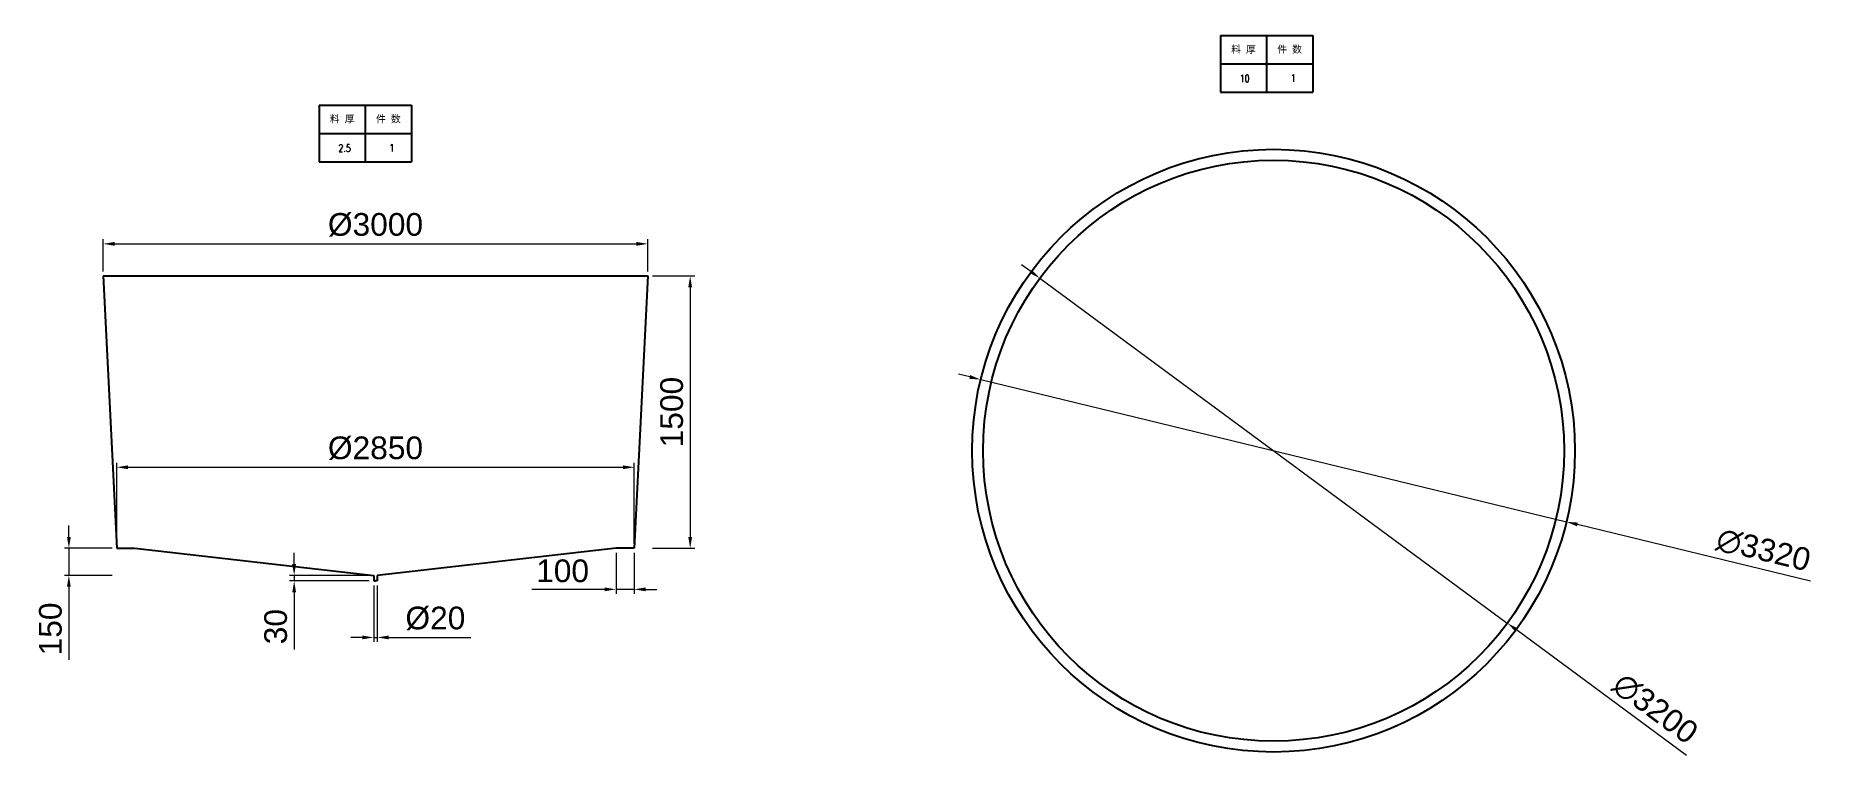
# Model space of a CAD drawing. Header units: millimetres. Extents: x 688 to 10492, y -5 to 3960.
import ezdxf
from ezdxf.enums import TextEntityAlignment as Align

# ---------------------------------------------------------------- set-up
doc = ezdxf.new("R2010")
doc.units = ezdxf.units.MM
doc.layers.add('DIM', color=3, linetype='Continuous', lineweight=20)
doc.styles.add('DIM', font='romans.shx', dxfattribs={"width": 0.8, "bigfont": 'bigfont.shx'})
doc.styles.get("Standard").update_dxf_attribs({"font": 'arial.ttf'})
doc.dimstyles.new('wj', dxfattribs={"dimscale": 25, "dimtxt": 5, "dimasz": 2.5, "dimexe": 1, "dimexo": 1, "dimgap": 1.5, "dimtad": 1, "dimdsep": 46, "dimtxsty": 'Standard', "dimcen": 0, "dimclrd": 256, "dimclre": 256, "dimclrt": 2, "dimadec": 0, "dimazin": 2, "dimtp": 0.1, "dimtm": 0.1, "dimtfac": 0.71, "dimtmove": 0, "dimatfit": 3, "dimfxl": 0, "dimlwd": -1, "dimlwe": -1, "dimarcsym": 0})

# ---------------------------------------------------------------- blocks, each defined once
blk = doc.blocks.new('*D3')
at = {"layer": 'Defpoints', "color": 0, "transparency": 16777216}
for p in [(4060.7, 2812.4), (1060.7, 2635.7), (4060.7, 2635.7)]:
    blk.add_point(p, dxfattribs=at)
at = {"layer": 'DIM', "transparency": 16777216}
for p, q in [((1060.7, 2660.7), (1060.7, 2837.4)), ((1123.2, 2812.4), (3998.2, 2812.4)), ((4060.7, 2660.7), (4060.7, 2837.4))]:
    blk.add_line(p, q, dxfattribs=at)
for points in [[(1123.2, 2822.8), (1123.2, 2802), (1060.7, 2812.4)], [(3998.2, 2822.8), (3998.2, 2802), (4060.7, 2812.4)]]:
    blk.add_solid(points, dxfattribs=at)
at = {"layer": 'DIM', "color": 2, "transparency": 16777216, "insert": (2560.7, 2917.2), "char_height": 125, "attachment_point": 5}
blk.add_mtext('%%C3000', dxfattribs=at)
blk = doc.blocks.new('*D4')
at = {"layer": 'Defpoints', "color": 0, "transparency": 16777216}
for p in [(4060.7, 2635.7), (4060.7, 1135.7), (4294, 1135.7)]:
    blk.add_point(p, dxfattribs=at)
at = {"layer": 'DIM', "transparency": 16777216}
for p, q in [((4085.7, 2635.7), (4319, 2635.7)), ((4294, 2573.2), (4294, 1198.2)), ((4085.7, 1135.7), (4319, 1135.7))]:
    blk.add_line(p, q, dxfattribs=at)
for points in [[(4283.6, 2573.2), (4304.4, 2573.2), (4294, 2635.7)], [(4283.6, 1198.2), (4304.4, 1198.2), (4294, 1135.7)]]:
    blk.add_solid(points, dxfattribs=at)
at = {"layer": 'DIM', "color": 2, "transparency": 16777216, "insert": (4192.7, 1885.7), "char_height": 125, "attachment_point": 5, "rotation": 90}
blk.add_mtext('1500', dxfattribs=at)
blk = doc.blocks.new('*D5')
at = {"layer": 'Defpoints', "color": 0, "transparency": 16777216}
for p in [(3985.7, 1581.7), (1135.7, 1135.7), (3985.7, 1135.7)]:
    blk.add_point(p, dxfattribs=at)
at = {"layer": 'DIM', "transparency": 16777216}
for p, q in [((1135.7, 1160.7), (1135.7, 1606.7)), ((1198.2, 1581.7), (3923.2, 1581.7)), ((3985.7, 1160.7), (3985.7, 1606.7))]:
    blk.add_line(p, q, dxfattribs=at)
for points in [[(1198.2, 1592.1), (1198.2, 1571.3), (1135.7, 1581.7)], [(3923.2, 1592.1), (3923.2, 1571.3), (3985.7, 1581.7)]]:
    blk.add_solid(points, dxfattribs=at)
at = {"layer": 'DIM', "color": 2, "transparency": 16777216, "insert": (2560.7, 1686.5), "char_height": 125, "attachment_point": 5}
blk.add_mtext('%%C2850', dxfattribs=at)
blk = doc.blocks.new('*D6')
at = {"layer": 'Defpoints', "color": 0, "transparency": 16777216}
for p in [(5894.3, 2064.6), (9120.7, 1281.5)]:
    blk.add_point(p, dxfattribs=at)
at = {"layer": 'DIM', "transparency": 16777216}
for p, q in [((5833.6, 2079.4), (5772.9, 2094.1)), ((5894.3, 2064.6), (9120.7, 1281.5)), ((10464.8, 955.2), (9181.4, 1266.8))]:
    blk.add_line(p, q, dxfattribs=at)
for points in [[(5836.1, 2089.5), (5831.1, 2069.2), (5894.3, 2064.6)], [(9183.9, 1276.9), (9178.9, 1256.6), (9120.7, 1281.5)]]:
    blk.add_solid(points, dxfattribs=at)
at = {"layer": 'DIM', "color": 2, "transparency": 16777216, "insert": (10205.9, 1125.9), "char_height": 125, "attachment_point": 5, "rotation": 346.35644}
blk.add_mtext('∅3320', dxfattribs=at)
blk = doc.blocks.new('*D7')
at = {"layer": 'Defpoints', "color": 0, "transparency": 16777216}
for p in [(6220, 2623), (8795, 723.1)]:
    blk.add_point(p, dxfattribs=at)
at = {"layer": 'DIM', "transparency": 16777216}
for p, q in [((6169.7, 2660.1), (6119.4, 2697.2)), ((6220, 2623), (8795, 723.1)), ((9782.3, -5.4), (8845.3, 686))]:
    blk.add_line(p, q, dxfattribs=at)
for points in [[(6175.9, 2668.5), (6163.6, 2651.7), (6220, 2623)], [(8851.4, 694.4), (8839.1, 677.6), (8795, 723.1)]]:
    blk.add_solid(points, dxfattribs=at)
at = {"layer": 'DIM', "color": 2, "transparency": 16777216, "insert": (9609.6, 252.3), "char_height": 125, "attachment_point": 5, "rotation": 323.57831}
blk.add_mtext('∅3200', dxfattribs=at)
blk = doc.blocks.new('*T8')
at = {"color": 0, "linetype": 'ByBlock', "lineweight": -2, "transparency": 16777216}
for p, q in [((0, 0), (127, 0)), ((0, 0), (0, -78)), ((63.5, 0), (63.5, -78)), ((127, 0), (127, -78)), ((0, -39), (127, -39)), ((0, -78), (127, -78))]:
    blk.add_line(p, q, dxfattribs=at)
at = {"color": 0, "transparency": 16777216, "char_height": 10, "width": 60.5, "attachment_point": 5}
for s, insert in [('{\\fSimSun|b0|i0|c134|p2;料 厚}', (31.75, -19.5)), ('{\\fSimSun|b0|i0|c134|p2;件 数}', (95.25, -19.5))]:
    blk.add_mtext(s, dxfattribs=dict(at, insert=insert))
blk = doc.blocks.new('拆图参数')
blk.add_blockref('*T8', (-63.5, 78))
at = {"style": 'DIM', "width": 0.8}
blk.add_attdef('6', text='', height=10, dxfattribs=at).set_placement((-37.1, 18.9), align=Align.MIDDLE_LEFT)
blk.add_attdef('1', text='', height=10, dxfattribs=at).set_placement((36.6, 19.3), align=Align.MIDDLE_CENTER)
blk = doc.blocks.new('*D10')
at = {"layer": 'Defpoints', "color": 0, "transparency": 16777216}
for p in [(3885.7, 1135.7), (3985.7, 1135.7), (3885.7, 909.3)]:
    blk.add_point(p, dxfattribs=at)
at = {"layer": 'DIM', "transparency": 16777216}
for p, q in [((3885.7, 1110.7), (3885.7, 884.3)), ((3985.7, 1110.7), (3985.7, 884.3)), ((3823.2, 909.3), (3421.8, 909.3)), ((3985.7, 909.3), (3885.7, 909.3)), ((4048.2, 909.3), (4110.7, 909.3))]:
    blk.add_line(p, q, dxfattribs=at)
for points in [[(3823.2, 919.7), (3823.2, 898.9), (3885.7, 909.3)], [(4048.2, 919.7), (4048.2, 898.9), (3985.7, 909.3)]]:
    blk.add_solid(points, dxfattribs=at)
at = {"layer": 'DIM', "color": 2, "transparency": 16777216, "insert": (3591.3, 1010.6), "char_height": 125, "attachment_point": 5}
blk.add_mtext('100', dxfattribs=at)
blk = doc.blocks.new('*D11')
at = {"layer": 'Defpoints', "color": 0, "transparency": 16777216}
for p in [(1135.7, 1135.7), (871.8, 985.7), (1135.7, 985.7)]:
    blk.add_point(p, dxfattribs=at)
at = {"layer": 'DIM', "transparency": 16777216}
for p, q in [((871.8, 1198.2), (871.8, 1260.7)), ((1110.7, 1135.7), (846.8, 1135.7)), ((871.8, 1135.7), (871.8, 985.7)), ((1110.7, 985.7), (846.8, 985.7)), ((871.8, 923.2), (871.8, 521.7))]:
    blk.add_line(p, q, dxfattribs=at)
for points in [[(861.4, 1198.2), (882.2, 1198.2), (871.8, 1135.7)], [(861.4, 923.2), (882.2, 923.2), (871.8, 985.7)]]:
    blk.add_solid(points, dxfattribs=at)
at = {"layer": 'DIM', "color": 2, "transparency": 16777216, "insert": (770.5, 691.2), "char_height": 125, "attachment_point": 5, "rotation": 90}
blk.add_mtext('150', dxfattribs=at)
blk = doc.blocks.new('*D12')
at = {"layer": 'Defpoints', "color": 0, "transparency": 16777216}
for p in [(2550.7, 985.7), (2112.7, 955.7), (2550.7, 955.7)]:
    blk.add_point(p, dxfattribs=at)
at = {"layer": 'DIM', "transparency": 16777216}
for p, q in [((2112.7, 1048.2), (2112.7, 1110.7)), ((2525.7, 985.7), (2087.7, 985.7)), ((2112.7, 985.7), (2112.7, 955.7)), ((2525.7, 955.7), (2087.7, 955.7)), ((2112.7, 893.2), (2112.7, 577.2))]:
    blk.add_line(p, q, dxfattribs=at)
for points in [[(2102.2, 1048.2), (2123.1, 1048.2), (2112.7, 985.7)], [(2102.2, 893.2), (2123.1, 893.2), (2112.7, 955.7)]]:
    blk.add_solid(points, dxfattribs=at)
at = {"layer": 'DIM', "color": 2, "transparency": 16777216, "insert": (2011.3, 703.9), "char_height": 125, "attachment_point": 5, "rotation": 90}
blk.add_mtext('30', dxfattribs=at)
blk = doc.blocks.new('*D13')
at = {"layer": 'Defpoints', "color": 0, "transparency": 16777216}
for p in [(2550.7, 955.7), (2570.7, 955.7), (2570.7, 644.3)]:
    blk.add_point(p, dxfattribs=at)
at = {"layer": 'DIM', "transparency": 16777216}
for p, q in [((2550.7, 930.7), (2550.7, 619.3)), ((2570.7, 930.7), (2570.7, 619.3)), ((2488.2, 644.3), (2425.7, 644.3)), ((2550.7, 644.3), (2570.7, 644.3)), ((2633.2, 644.3), (3085.4, 644.3))]:
    blk.add_line(p, q, dxfattribs=at)
for points in [[(2488.2, 654.8), (2488.2, 633.9), (2550.7, 644.3)], [(2633.2, 654.8), (2633.2, 633.9), (2570.7, 644.3)]]:
    blk.add_solid(points, dxfattribs=at)
at = {"layer": 'DIM', "color": 2, "transparency": 16777216, "insert": (2890.6, 749.2), "char_height": 125, "attachment_point": 5}
blk.add_mtext('%%C20', dxfattribs=at)

msp = doc.modelspace()

# ---------------------------------------------------------------- linework, layer by layer
at = {"ltscale": 0.4}
for p, q in [((1060.749, 2635.718), (4060.749, 2635.718)), ((1060.749, 2635.718), (1135.749, 1135.718)), ((4060.749, 2635.718), (3985.749, 1135.718))]:
    msp.add_line(p, q, dxfattribs=at)
for p, q in [((1135.749, 1135.718), (1235.749, 1135.718)), ((1135.749, 1135.718), (1235.749, 1135.718)), ((1235.749, 1135.718), (2550.749, 985.718)), ((1235.749, 1135.718), (2550.749, 985.718)), ((3885.749, 1135.718), (2570.749, 985.718)), ((3885.749, 1135.718), (2570.749, 985.718)), ((3985.749, 1135.718), (3885.749, 1135.718)), ((3985.749, 1135.718), (3885.749, 1135.718)), ((2550.749, 985.718), (2550.749, 955.718)), ((2550.749, 985.718), (2550.749, 955.718)), ((2570.749, 985.718), (2570.749, 955.718)), ((2570.749, 985.718), (2570.749, 955.718)), ((2550.749, 955.718), (2560.749, 955.718)), ((2550.749, 955.718), (2560.749, 955.718)), ((2570.749, 955.718), (2560.749, 955.718)), ((2570.749, 955.718), (2560.749, 955.718))]:
    msp.add_line(p, q)
for radius in [1660, 1600]:
    msp.add_circle((7507.499, 1673.056), radius)

# ---------------------------------------------------------------- block references
at = {"xscale": 4, "yscale": 4, "zscale": 4}
for p, values in [((7468.932, 3647.527), {'1': '1', '6': '10'}), ((2504.546, 3264.158), {'1': '1', '6': '2.5'})]:
    msp.add_blockref('拆图参数', p, dxfattribs=at).add_auto_attribs(values)

# ---------------------------------------------------------------- dimensions: what is measured, and where the dimension line sits
at = {"layer": 'DIM'}
for base, p1, p2, picture, middle in [((4060.749, 2812.374), (1060.749, 2635.718), (4060.749, 2635.718), '*D3', (2560.749, 2917.192)), ((3985.749, 1581.719), (1135.749, 1135.718), (3985.749, 1135.718), '*D5', (2560.749, 1686.537)), ((2570.749, 644.346), (2550.749, 955.718), (2570.749, 955.718), '*D13', (2890.565, 749.163))]:
    dim = msp.add_linear_dim(base=base, p1=p1, p2=p2, text='%%C<>', dimstyle='wj', dxfattribs=at)
    dim.commit()
    dim.dimension.update_dxf_attribs({"geometry": picture, "text_midpoint": middle})
for p1, p2, picture, middle in [((6220.028, 2623.013), (8794.969, 723.098), '*D7', (9547.351, 167.955)), ((5894.341, 2064.618), (9120.657, 1281.493), '*D6', (10181.13, 1024.085))]:
    dim = msp.add_diameter_dim_2p(p1=p1, p2=p2, dimstyle='wj', dxfattribs=at)
    dim.commit()
    dim.dimension.update_dxf_attribs({"geometry": picture, "text_midpoint": middle, "dimtype": 163})
for base, p1, p2, picture, middle in [((4294.022, 1135.718), (4060.749, 2635.718), (4060.749, 1135.718), '*D4', (4192.7, 1885.718)), ((871.779, 985.718), (1135.749, 1135.718), (1135.749, 985.718), '*D11', (770.457, 691.226)), ((2112.661, 955.718), (2550.749, 985.718), (2550.749, 955.718), '*D12', (2011.297, 703.944))]:
    dim = msp.add_linear_dim(base=base, p1=p1, p2=p2, angle=90, dimstyle='wj', dxfattribs=at)
    dim.commit()
    dim.dimension.update_dxf_attribs({"geometry": picture, "text_midpoint": middle})
dim = msp.add_linear_dim(base=(3885.749, 909.282), p1=(3985.749, 1135.718), p2=(3885.749, 1135.718), dimstyle='wj', dxfattribs=at)
dim.commit()
dim.dimension.update_dxf_attribs({"geometry": '*D10', "text_midpoint": (3591.257, 1010.603)})

doc.saveas('drawing.dxf')
